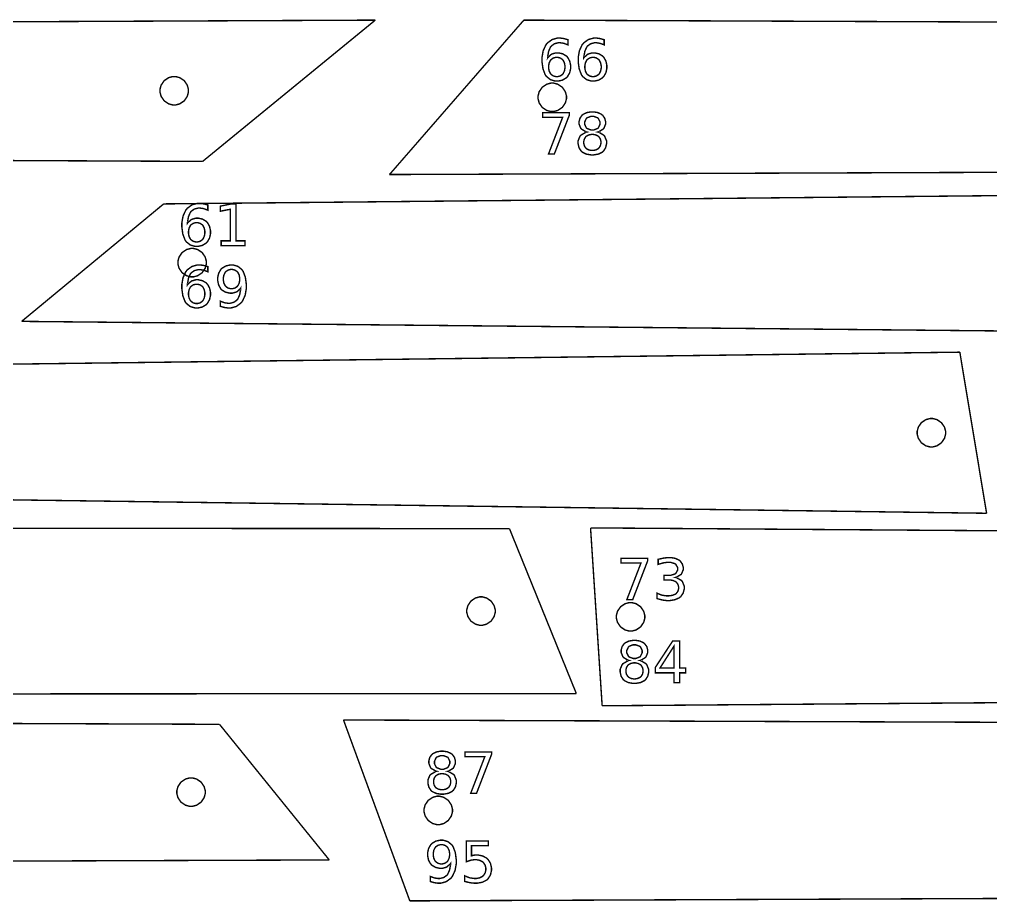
# Model space of a CAD drawing. Extents: x 0 to 51.8, y 1.6 to 26.8.
# Drawn here: x 25.17 to 32.28, y 20.3 to 26.77 of the extents above; entities that cross this region are included whole.
import ezdxf

# ---------------------------------------------------------------- set-up
doc = ezdxf.new("R2010")
doc.units = 0
doc.layers.get('0').update_dxf_attribs({"linetype": 'CONTINUOUS'})

msp = doc.modelspace()

# ---------------------------------------------------------------- linework, layer by layer
at = {"color": 0, "const_width": 0.010417}
for points in [[(15.5776, 26.7093), (27.7728, 26.7639)], [(27.7728, 26.7639), (26.5079, 25.7286)], [(28.8611, 26.7639), (27.8769, 25.6324)], [(28.8611, 26.7639), (40.2567, 26.7182)], [(14.5862, 25.7832), (26.5079, 25.7286)], [(27.8769, 25.6324), (40.5018, 25.6781)], [(26.2226, 25.4172), (37.4103, 25.5282)], [(26.2226, 25.4172), (25.1821, 24.5563)], [(25.1821, 24.5563), (36.5574, 24.4451)], [(22.0361, 24.2042), (32.0554, 24.3306)], [(32.0554, 24.3306), (32.2515, 23.1501)], [(23.0701, 23.2765), (32.2515, 23.1501)], [(19.8408, 23.0429), (28.7557, 23.0376)], [(28.7557, 23.0376), (29.2457, 21.8289)], [(29.3499, 23.0429), (38.7387, 22.9769)], [(29.3499, 23.0429), (29.4349, 21.7394)], [(20.4463, 21.8236), (29.2457, 21.8289)], [(29.4349, 21.7394), (37.8886, 21.8053)], [(18.4169, 21.6353), (26.6314, 21.6036)], [(27.5399, 21.6353), (36.4646, 21.604)], [(27.5399, 21.6353), (28.0258, 20.3097)], [(26.6314, 21.6036), (27.4357, 20.6096)], [(18.6722, 20.5779), (27.4357, 20.6096)], [(28.0258, 20.3097), (35.7279, 20.341)]]:
    msp.add_lwpolyline(points, dxfattribs=at)
at = {"color": 1, "const_width": 0.010417}
for points in [[(29.1844, 26.6203), (29.1844, 26.5826), (29.1818, 26.5839), (29.1556, 26.5933), (29.1529, 26.594), (29.1503, 26.5946), (29.129, 26.5979), (29.1219, 26.5979), (29.1129, 26.5979), (29.0858, 26.591), (29.0632, 26.5749), (29.0596, 26.5703), (29.0561, 26.5657), (29.0429, 26.536), (29.0358, 26.4967), (29.0353, 26.4874), (29.0372, 26.4903), (29.0622, 26.5128), (29.0653, 26.5143), (29.0683, 26.516), (29.096, 26.5239), (29.1051, 26.5239), (29.1154, 26.5239), (29.1461, 26.5169), (29.1731, 26.5007), (29.1775, 26.4961), (29.1819, 26.4915), (29.1975, 26.4633), (29.2042, 26.4313), (29.2042, 26.4206), (29.2042, 26.41), (29.1972, 26.3783), (29.181, 26.3501), (29.1764, 26.3456), (29.1718, 26.3408), (29.1442, 26.3243), (29.1131, 26.3172), (29.1028, 26.3172), (29.0911, 26.3172), (29.0563, 26.3274), (29.0268, 26.351), (29.0221, 26.3576), (29.0174, 26.3643), (29.0013, 26.4071), (28.9943, 26.4578), (28.9943, 26.4746), (28.9943, 26.4908), (29.0028, 26.5393), (29.0226, 26.5824), (29.0283, 26.5894), (29.034, 26.5965), (29.0685, 26.6217), (29.1072, 26.6324), (29.1201, 26.6324), (29.1279, 26.6324), (29.1487, 26.6299), (29.1514, 26.6293), (29.154, 26.6289), (29.1815, 26.6212), (29.1844, 26.6203)], [(29.4497, 26.6203), (29.4497, 26.5826), (29.4471, 26.5839), (29.4208, 26.5933), (29.4182, 26.594), (29.4157, 26.5946), (29.3943, 26.5979), (29.3872, 26.5979), (29.3782, 26.5979), (29.3513, 26.591), (29.3285, 26.5749), (29.3249, 26.5703), (29.3214, 26.5657), (29.3082, 26.536), (29.3011, 26.4967), (29.3006, 26.4874), (29.3026, 26.4903), (29.3275, 26.5128), (29.3306, 26.5143), (29.3336, 26.516), (29.3613, 26.5239), (29.3706, 26.5239), (29.3807, 26.5239), (29.4114, 26.5169), (29.4383, 26.5007), (29.4428, 26.4961), (29.4472, 26.4915), (29.4628, 26.4633), (29.4694, 26.4313), (29.4694, 26.4206), (29.4694, 26.41), (29.4625, 26.3783), (29.4462, 26.3501), (29.4417, 26.3456), (29.4371, 26.3408), (29.4094, 26.3243), (29.3785, 26.3172), (29.3681, 26.3172), (29.3564, 26.3172), (29.3215, 26.3274), (29.2921, 26.351), (29.2874, 26.3576), (29.2828, 26.3643), (29.2665, 26.4071), (29.2596, 26.4578), (29.2596, 26.4746), (29.2596, 26.4908), (29.2681, 26.5393), (29.2879, 26.5824), (29.2936, 26.5894), (29.2993, 26.5965), (29.3338, 26.6217), (29.3725, 26.6324), (29.3854, 26.6324), (29.3933, 26.6324), (29.4142, 26.6299), (29.4167, 26.6293), (29.4193, 26.6289), (29.4468, 26.6212), (29.4497, 26.6203)], [(29.1028, 26.4914), (29.0965, 26.4914), (29.0779, 26.4867), (29.0615, 26.4756), (29.0587, 26.4725), (29.0561, 26.4693), (29.0467, 26.45), (29.0426, 26.4279), (29.0426, 26.4206), (29.0426, 26.4132), (29.0467, 26.3913), (29.0561, 26.3719), (29.0587, 26.3688), (29.0615, 26.3656), (29.0779, 26.3546), (29.0965, 26.3499), (29.1028, 26.3499), (29.1089, 26.3499), (29.1275, 26.3546), (29.1438, 26.3656), (29.1464, 26.3688), (29.1492, 26.3719), (29.1586, 26.3913), (29.1626, 26.4132), (29.1626, 26.4206), (29.1626, 26.4279), (29.1586, 26.45), (29.1492, 26.4693), (29.1464, 26.4725), (29.1438, 26.4756), (29.1275, 26.4867), (29.1089, 26.4914), (29.1028, 26.4914)], [(29.3681, 26.4914), (29.3618, 26.4914), (29.3432, 26.4867), (29.3268, 26.4756), (29.324, 26.4725), (29.3214, 26.4693), (29.3119, 26.45), (29.3081, 26.4279), (29.3081, 26.4206), (29.3081, 26.4132), (29.3119, 26.3913), (29.3214, 26.3719), (29.324, 26.3688), (29.3268, 26.3656), (29.3432, 26.3546), (29.3618, 26.3499), (29.3681, 26.3499), (29.3743, 26.3499), (29.3928, 26.3546), (29.409, 26.3656), (29.4117, 26.3688), (29.4144, 26.3719), (29.4239, 26.3913), (29.4281, 26.4132), (29.4281, 26.4206), (29.4281, 26.4279), (29.4239, 26.45), (29.4144, 26.4693), (29.4117, 26.4725), (29.409, 26.4756), (29.3928, 26.4867), (29.3743, 26.4914), (29.3681, 26.4914)], [(28.9994, 26.0861), (29.1949, 26.0861), (29.1949, 26.0685), (29.0843, 25.7822), (29.0417, 25.7822), (29.1453, 26.0514), (28.9994, 26.0514), (28.9994, 26.0861)], [(29.3219, 25.9439), (29.3175, 25.945), (29.2831, 25.9656), (29.2807, 25.9685), (29.2782, 25.9715), (29.2658, 26.0025), (29.2658, 26.0128), (29.2658, 26.021), (29.2724, 26.0454), (29.2874, 26.0668), (29.2917, 26.0703), (29.2961, 26.0739), (29.3225, 26.0862), (29.3528, 26.0915), (29.3629, 26.0915), (29.3731, 26.0915), (29.4033, 26.0862), (29.4297, 26.0739), (29.434, 26.0703), (29.4385, 26.0668), (29.4536, 26.0454), (29.4601, 26.021), (29.4601, 26.0128), (29.4601, 26.0017), (29.4478, 25.9715), (29.4454, 25.9685), (29.4429, 25.9656), (29.4087, 25.945), (29.4043, 25.9439), (29.4093, 25.9428), (29.4478, 25.9201), (29.4506, 25.9168), (29.4533, 25.9135), (29.4671, 25.8792), (29.4671, 25.8678), (29.4671, 25.8581), (29.4603, 25.8286), (29.4446, 25.8039), (29.4401, 25.7999), (29.4357, 25.796), (29.4074, 25.7822), (29.374, 25.7764), (29.3629, 25.7764), (29.3518, 25.7764), (29.3185, 25.7822), (29.2901, 25.796), (29.2857, 25.7999), (29.2811, 25.8039), (29.2654, 25.8286), (29.2587, 25.8581), (29.2587, 25.8678), (29.2587, 25.88), (29.2726, 25.9135), (29.2754, 25.9168), (29.2782, 25.9201), (29.3169, 25.9428), (29.3219, 25.9439)], [(29.3069, 26.0089), (29.3069, 25.9997), (29.3192, 25.9744), (29.3217, 25.9722), (29.3242, 25.97), (29.3532, 25.9589), (29.3629, 25.9589), (29.3733, 25.9589), (29.4018, 25.97), (29.4043, 25.9722), (29.4068, 25.9744), (29.4193, 26.0003), (29.4193, 26.0089), (29.4193, 26.0181), (29.4068, 26.0436), (29.4043, 26.0457), (29.4018, 26.0479), (29.3726, 26.059), (29.3629, 26.059), (29.3526, 26.059), (29.3242, 26.0479), (29.3217, 26.0457), (29.3192, 26.0436), (29.3069, 26.0175), (29.3069, 26.0089)], [(29.3629, 25.9265), (29.3564, 25.9265), (29.3367, 25.9226), (29.3197, 25.9135), (29.3169, 25.9107), (29.314, 25.9082), (29.3043, 25.8922), (29.3001, 25.8739), (29.3001, 25.8678), (29.3001, 25.8617), (29.3043, 25.8432), (29.314, 25.8272), (29.3169, 25.8246), (29.3197, 25.8219), (29.3367, 25.8129), (29.3564, 25.809), (29.3629, 25.809), (29.3694, 25.809), (29.3892, 25.8129), (29.4063, 25.8219), (29.4092, 25.8246), (29.4119, 25.8272), (29.4218, 25.8433), (29.4261, 25.8617), (29.4261, 25.8678), (29.4261, 25.8739), (29.4218, 25.8922), (29.4119, 25.9082), (29.4092, 25.9107), (29.4063, 25.9135), (29.3892, 25.9226), (29.3694, 25.9265), (29.3629, 25.9265)], [(26.546, 25.4088), (26.546, 25.3712), (26.5433, 25.3725), (26.5171, 25.3819), (26.5144, 25.3825), (26.5119, 25.3832), (26.4906, 25.3864), (26.4835, 25.3864), (26.4744, 25.3864), (26.4474, 25.3796), (26.4247, 25.3635), (26.4211, 25.3589), (26.4176, 25.3543), (26.4044, 25.3244), (26.3974, 25.2853), (26.3968, 25.276), (26.3987, 25.2789), (26.4238, 25.3014), (26.4268, 25.3029), (26.4299, 25.3046), (26.4575, 25.3125), (26.4668, 25.3125), (26.4769, 25.3125), (26.5076, 25.3056), (26.5346, 25.2893), (26.539, 25.2847), (26.5435, 25.28), (26.559, 25.2519), (26.5657, 25.2199), (26.5657, 25.2092), (26.5657, 25.1986), (26.5587, 25.1669), (26.5425, 25.1388), (26.5379, 25.134), (26.5333, 25.1294), (26.5057, 25.1129), (26.4747, 25.1058), (26.4643, 25.1058), (26.4526, 25.1058), (26.4178, 25.116), (26.3883, 25.1394), (26.3836, 25.1463), (26.379, 25.1529), (26.3628, 25.1957), (26.3558, 25.2462), (26.3558, 25.2632), (26.3558, 25.2794), (26.3643, 25.3279), (26.3842, 25.3708), (26.3899, 25.3779), (26.3956, 25.3851), (26.43, 25.4103), (26.4688, 25.421), (26.4817, 25.421), (26.4896, 25.421), (26.5104, 25.4185), (26.5129, 25.4179), (26.5156, 25.4174), (26.5431, 25.4099), (26.546, 25.4088)], [(26.6437, 25.1463), (26.711, 25.1463), (26.711, 25.3779), (26.6379, 25.3635), (26.6379, 25.4008), (26.7106, 25.4156), (26.7515, 25.4156), (26.7515, 25.1463), (26.8186, 25.1463), (26.8186, 25.1117), (26.6437, 25.1117), (26.6437, 25.1463)], [(26.4643, 25.2799), (26.4581, 25.2799), (26.4394, 25.2751), (26.4231, 25.2642), (26.4203, 25.261), (26.4176, 25.2579), (26.4082, 25.2386), (26.4043, 25.2165), (26.4043, 25.2092), (26.4043, 25.2018), (26.4082, 25.1799), (26.4176, 25.1604), (26.4203, 25.1572), (26.4231, 25.1542), (26.4394, 25.1431), (26.4581, 25.1383), (26.4643, 25.1383), (26.4706, 25.1383), (26.489, 25.1431), (26.5053, 25.1542), (26.5079, 25.1572), (26.5107, 25.1604), (26.5201, 25.1799), (26.5243, 25.2018), (26.5243, 25.2092), (26.5243, 25.2165), (26.5201, 25.2386), (26.5107, 25.2579), (26.5079, 25.261), (26.5053, 25.2642), (26.489, 25.2751), (26.4706, 25.2799), (26.4643, 25.2799)], [(26.546, 24.9575), (26.546, 24.92), (26.5433, 24.9212), (26.5171, 24.9306), (26.5144, 24.9313), (26.5119, 24.9319), (26.4906, 24.9351), (26.4835, 24.9351), (26.4744, 24.9351), (26.4474, 24.9283), (26.4247, 24.9122), (26.4211, 24.9076), (26.4176, 24.9031), (26.4044, 24.8732), (26.3974, 24.834), (26.3968, 24.8247), (26.3987, 24.8276), (26.4238, 24.8501), (26.4268, 24.8517), (26.4299, 24.8532), (26.4575, 24.8611), (26.4668, 24.8611), (26.4769, 24.8611), (26.5076, 24.8542), (26.5346, 24.8381), (26.539, 24.8333), (26.5435, 24.8288), (26.559, 24.8006), (26.5657, 24.7686), (26.5657, 24.7579), (26.5657, 24.7474), (26.5587, 24.7157), (26.5425, 24.6875), (26.5379, 24.6828), (26.5333, 24.6781), (26.5057, 24.6617), (26.4747, 24.6546), (26.4643, 24.6546), (26.4526, 24.6546), (26.4178, 24.6647), (26.3883, 24.6882), (26.3836, 24.695), (26.379, 24.7017), (26.3628, 24.7443), (26.3558, 24.795), (26.3558, 24.8119), (26.3558, 24.8282), (26.3643, 24.8767), (26.3842, 24.9196), (26.3899, 24.9267), (26.3956, 24.9339), (26.43, 24.9589), (26.4688, 24.9697), (26.4817, 24.9697), (26.4896, 24.9697), (26.5104, 24.9672), (26.5129, 24.9667), (26.5156, 24.9661), (26.5431, 24.9586), (26.546, 24.9575)], [(26.6379, 24.6667), (26.6379, 24.7043), (26.6404, 24.7031), (26.6664, 24.6936), (26.6692, 24.6929), (26.6717, 24.6924), (26.6932, 24.689), (26.7004, 24.689), (26.7093, 24.689), (26.7361, 24.696), (26.7589, 24.7118), (26.7624, 24.7164), (26.766, 24.721), (26.7793, 24.7508), (26.7864, 24.7903), (26.7869, 24.7996), (26.785, 24.7967), (26.76, 24.7743), (26.7569, 24.7726), (26.754, 24.7711), (26.7263, 24.7633), (26.7171, 24.7633), (26.7068, 24.7633), (26.6762, 24.7701), (26.6493, 24.7862), (26.6449, 24.7908), (26.6404, 24.7954), (26.6249, 24.8235), (26.6183, 24.8557), (26.6183, 24.8664), (26.6183, 24.8769), (26.6251, 24.9085), (26.6413, 24.9365), (26.6458, 24.9413), (26.6506, 24.946), (26.6782, 24.9625), (26.7093, 24.9697), (26.7197, 24.9697), (26.7313, 24.9697), (26.7661, 24.9596), (26.7956, 24.936), (26.8001, 24.9293), (26.8049, 24.9226), (26.821, 24.8797), (26.8279, 24.8289), (26.8279, 24.8119), (26.8279, 24.7958), (26.8194, 24.7475), (26.7996, 24.7044), (26.7939, 24.6974), (26.7882, 24.6903), (26.7539, 24.6653), (26.715, 24.6546), (26.7021, 24.6546), (26.6943, 24.6546), (26.6735, 24.6571), (26.6708, 24.6576), (26.6682, 24.6582), (26.6407, 24.6657), (26.6379, 24.6667)], [(26.7197, 24.7957), (26.7258, 24.7957), (26.7443, 24.8004), (26.7606, 24.8114), (26.7633, 24.8144), (26.766, 24.8176), (26.7756, 24.8369), (26.7796, 24.859), (26.7796, 24.8664), (26.7796, 24.8738), (26.7756, 24.8957), (26.766, 24.9149), (26.7633, 24.9181), (26.7606, 24.9212), (26.7443, 24.9324), (26.7258, 24.9371), (26.7197, 24.9371), (26.7135, 24.9371), (26.6947, 24.9324), (26.6783, 24.9212), (26.6756, 24.9181), (26.6729, 24.9149), (26.6635, 24.8957), (26.6596, 24.8738), (26.6596, 24.8664), (26.6596, 24.859), (26.6635, 24.8369), (26.6729, 24.8176), (26.6756, 24.8144), (26.6783, 24.8114), (26.6947, 24.8004), (26.7135, 24.7957), (26.7197, 24.7957)], [(26.4643, 24.8286), (26.4581, 24.8286), (26.4394, 24.8239), (26.4231, 24.8129), (26.4203, 24.8097), (26.4176, 24.8065), (26.4082, 24.7874), (26.4043, 24.7653), (26.4043, 24.7579), (26.4043, 24.7506), (26.4082, 24.7285), (26.4176, 24.7092), (26.4203, 24.706), (26.4231, 24.7029), (26.4394, 24.6918), (26.4581, 24.6871), (26.4643, 24.6871), (26.4706, 24.6871), (26.489, 24.6918), (26.5053, 24.7029), (26.5079, 24.706), (26.5107, 24.7092), (26.5201, 24.7285), (26.5243, 24.7506), (26.5243, 24.7579), (26.5243, 24.7653), (26.5201, 24.7874), (26.5107, 24.8065), (26.5079, 24.8097), (26.5053, 24.8129), (26.489, 24.8239), (26.4706, 24.8286), (26.4643, 24.8286)], [(29.5733, 22.82), (29.7686, 22.82), (29.7686, 22.8024), (29.6582, 22.5161), (29.6154, 22.5161), (29.7192, 22.7853), (29.5733, 22.7853), (29.5733, 22.82)], [(29.9735, 22.68), (29.9783, 22.679), (30.0167, 22.6571), (30.0194, 22.6537), (30.0222, 22.6504), (30.0361, 22.616), (30.0361, 22.6044), (30.0361, 22.5946), (30.0283, 22.5646), (30.0103, 22.5389), (30.0051, 22.5349), (30, 22.5307), (29.9676, 22.5164), (29.9299, 22.5103), (29.9172, 22.5103), (29.9074, 22.5103), (29.8812, 22.5136), (29.8779, 22.5142), (29.8746, 22.5149), (29.8396, 22.524), (29.8361, 22.5253), (29.8361, 22.565), (29.8389, 22.5633), (29.8701, 22.5507), (29.8736, 22.5499), (29.8769, 22.549), (29.9063, 22.5449), (29.9161, 22.5449), (29.9246, 22.5449), (29.9501, 22.5486), (29.9715, 22.5575), (29.975, 22.56), (29.9783, 22.5626), (29.9901, 22.5789), (29.9951, 22.5981), (29.9951, 22.6044), (29.9951, 22.6106), (29.9904, 22.6285), (29.9794, 22.6439), (29.9763, 22.6464), (29.9731, 22.6489), (29.9537, 22.6578), (29.9314, 22.6615), (29.9239, 22.6615), (29.8886, 22.6615), (29.8886, 22.6954), (29.9257, 22.6954), (29.9372, 22.6954), (29.9692, 22.7056), (29.9719, 22.7076), (29.9746, 22.7096), (29.9882, 22.7343), (29.9882, 22.7425), (29.9882, 22.7515), (29.9742, 22.7763), (29.9715, 22.7783), (29.9688, 22.7804), (29.9351, 22.791), (29.9239, 22.791), (29.9149, 22.791), (29.8908, 22.7879), (29.8876, 22.7872), (29.8844, 22.7867), (29.849, 22.7771), (29.8451, 22.7757), (29.8451, 22.8124), (29.849, 22.8135), (29.8856, 22.8217), (29.889, 22.8222), (29.8924, 22.8226), (29.9187, 22.8254), (29.9276, 22.8254), (29.9381, 22.8254), (29.9694, 22.8201), (29.9971, 22.8078), (30.0017, 22.8042), (30.0062, 22.8006), (30.0221, 22.7792), (30.029, 22.7547), (30.029, 22.7467), (30.029, 22.736), (30.0168, 22.7071), (30.0144, 22.7042), (30.0121, 22.7013), (29.9779, 22.6811), (29.9735, 22.68)], [(29.6304, 22.0713), (29.626, 22.0722), (29.5917, 22.0928), (29.5892, 22.0957), (29.5867, 22.0987), (29.5744, 22.1297), (29.5744, 22.14), (29.5744, 22.1482), (29.5808, 22.1726), (29.596, 22.194), (29.6003, 22.1975), (29.6046, 22.2011), (29.631, 22.2135), (29.6613, 22.2188), (29.6714, 22.2188), (29.6815, 22.2188), (29.7118, 22.2135), (29.7383, 22.2011), (29.7426, 22.1975), (29.7469, 22.194), (29.7622, 22.1726), (29.7686, 22.1482), (29.7686, 22.14), (29.7686, 22.1289), (29.7564, 22.0987), (29.7539, 22.0957), (29.7514, 22.0928), (29.7172, 22.0722), (29.7129, 22.0713), (29.7178, 22.07), (29.7564, 22.0474), (29.7592, 22.044), (29.7618, 22.0407), (29.7756, 22.0064), (29.7756, 21.995), (29.7756, 21.9853), (29.7689, 21.9558), (29.7532, 21.9311), (29.7487, 21.9271), (29.7442, 21.9232), (29.7158, 21.9094), (29.6825, 21.9036), (29.6714, 21.9036), (29.6603, 21.9036), (29.6269, 21.9094), (29.5988, 21.9232), (29.5942, 21.9271), (29.5897, 21.9311), (29.5739, 21.9558), (29.5672, 21.9853), (29.5672, 21.995), (29.5672, 22.0072), (29.5811, 22.0407), (29.584, 22.044), (29.5868, 22.0474), (29.6254, 22.07), (29.6304, 22.0713)], [(29.9511, 22.2133), (30.0028, 22.2133), (30.0028, 22.0154), (30.0461, 22.0154), (30.0461, 21.9811), (30.0028, 21.9811), (30.0028, 21.9094), (29.9619, 21.9094), (29.9619, 21.9811), (29.8247, 21.9811), (29.8247, 22.0208), (29.9511, 22.2133)], [(29.6154, 22.1361), (29.6154, 22.1269), (29.6278, 22.1017), (29.6303, 22.0994), (29.6326, 22.0972), (29.6617, 22.0861), (29.6714, 22.0861), (29.6818, 22.0861), (29.7104, 22.0972), (29.7129, 22.0994), (29.7154, 22.1017), (29.7279, 22.1275), (29.7279, 22.1361), (29.7279, 22.1453), (29.7154, 22.1708), (29.7129, 22.1729), (29.7104, 22.1751), (29.6811, 22.1863), (29.6714, 22.1863), (29.6611, 22.1863), (29.6326, 22.1751), (29.6303, 22.1729), (29.6278, 22.1708), (29.6154, 22.1447), (29.6154, 22.1361)], [(29.9619, 22.1775), (29.8582, 22.0154), (29.9619, 22.0154), (29.9619, 22.1775)], [(29.6714, 22.0539), (29.6649, 22.0539), (29.6453, 22.0499), (29.6282, 22.0407), (29.6254, 22.0379), (29.6226, 22.0354), (29.6129, 22.0194), (29.6088, 22.0011), (29.6088, 21.995), (29.6088, 21.9889), (29.6129, 21.9704), (29.6226, 21.9544), (29.6254, 21.9518), (29.6282, 21.9492), (29.6453, 21.9401), (29.6649, 21.9363), (29.6714, 21.9363), (29.6779, 21.9363), (29.6976, 21.9401), (29.7149, 21.9492), (29.7176, 21.9518), (29.7206, 21.9544), (29.7304, 21.9706), (29.7346, 21.9889), (29.7346, 21.995), (29.7346, 22.0011), (29.7304, 22.0194), (29.7206, 22.0354), (29.7176, 22.0379), (29.7149, 22.0407), (29.6976, 22.0499), (29.6781, 22.0539), (29.6714, 22.0539)], [(28.2214, 21.2592), (28.2169, 21.2603), (28.1825, 21.2807), (28.1801, 21.2838), (28.1776, 21.2867), (28.1654, 21.3176), (28.1654, 21.3279), (28.1654, 21.3361), (28.1718, 21.3606), (28.1868, 21.3819), (28.1913, 21.3854), (28.1956, 21.389), (28.2219, 21.4014), (28.2522, 21.4068), (28.2624, 21.4068), (28.2725, 21.4068), (28.3028, 21.4014), (28.3292, 21.389), (28.3336, 21.3854), (28.3379, 21.3819), (28.3531, 21.3606), (28.3596, 21.3361), (28.3596, 21.3279), (28.3596, 21.3169), (28.3472, 21.2867), (28.3449, 21.2838), (28.3424, 21.2807), (28.3082, 21.2603), (28.3039, 21.2592), (28.3087, 21.2581), (28.3472, 21.2354), (28.35, 21.2321), (28.3528, 21.2287), (28.3665, 21.1944), (28.3665, 21.1831), (28.3665, 21.1732), (28.3597, 21.1439), (28.344, 21.119), (28.3396, 21.1151), (28.3351, 21.1111), (28.3068, 21.0975), (28.2735, 21.0917), (28.2624, 21.0917), (28.2512, 21.0917), (28.2179, 21.0975), (28.1896, 21.1111), (28.1851, 21.1151), (28.1806, 21.119), (28.1649, 21.1439), (28.1582, 21.1732), (28.1582, 21.1831), (28.1582, 21.1953), (28.1721, 21.2287), (28.1749, 21.2321), (28.1776, 21.2354), (28.2164, 21.2581), (28.2214, 21.2592)], [(28.2064, 21.324), (28.2064, 21.3149), (28.2186, 21.2896), (28.2211, 21.2874), (28.2236, 21.2853), (28.2526, 21.2742), (28.2624, 21.2742), (28.2728, 21.2742), (28.3014, 21.2853), (28.3039, 21.2874), (28.3063, 21.2896), (28.3187, 21.3154), (28.3187, 21.324), (28.3187, 21.3333), (28.3063, 21.3587), (28.3039, 21.361), (28.3014, 21.3632), (28.2721, 21.3742), (28.2624, 21.3742), (28.2521, 21.3742), (28.2236, 21.3632), (28.2211, 21.361), (28.2186, 21.3587), (28.2064, 21.3328), (28.2064, 21.324)], [(28.4296, 21.4013), (28.6249, 21.4013), (28.6249, 21.3838), (28.5144, 21.0975), (28.4717, 21.0975), (28.5754, 21.3665), (28.4296, 21.3665), (28.4296, 21.4013)], [(28.2624, 21.2418), (28.2558, 21.2418), (28.2361, 21.2379), (28.2192, 21.2286), (28.2164, 21.226), (28.2136, 21.2233), (28.2038, 21.2074), (28.1997, 21.1892), (28.1997, 21.1831), (28.1997, 21.1768), (28.2038, 21.1585), (28.2136, 21.1424), (28.2164, 21.1399), (28.2192, 21.1372), (28.2361, 21.1281), (28.2558, 21.1242), (28.2624, 21.1242), (28.2689, 21.1242), (28.2886, 21.1281), (28.3058, 21.1372), (28.3086, 21.1399), (28.3114, 21.1425), (28.3213, 21.1585), (28.3256, 21.1769), (28.3256, 21.1831), (28.3256, 21.1892), (28.3213, 21.2074), (28.3114, 21.2233), (28.3086, 21.226), (28.3058, 21.2286), (28.2886, 21.2379), (28.2689, 21.2418), (28.2624, 21.2418)], [(28.1758, 20.4515), (28.1758, 20.489), (28.1783, 20.4879), (28.2043, 20.4785), (28.2071, 20.4778), (28.2096, 20.4771), (28.2311, 20.4739), (28.2383, 20.4739), (28.2472, 20.4739), (28.274, 20.4807), (28.2968, 20.4967), (28.3004, 20.5012), (28.3039, 20.5057), (28.3172, 20.5357), (28.3243, 20.575), (28.3249, 20.5843), (28.3229, 20.5814), (28.2979, 20.559), (28.2949, 20.5574), (28.2919, 20.5558), (28.2642, 20.5481), (28.255, 20.5481), (28.2447, 20.5481), (28.2142, 20.555), (28.1872, 20.5711), (28.1828, 20.5757), (28.1783, 20.5803), (28.1628, 20.6083), (28.1563, 20.6404), (28.1563, 20.6511), (28.1563, 20.6617), (28.1631, 20.6932), (28.1792, 20.7214), (28.1837, 20.726), (28.1885, 20.7308), (28.2161, 20.7474), (28.2472, 20.7544), (28.2576, 20.7544), (28.2692, 20.7544), (28.304, 20.7443), (28.3335, 20.7208), (28.3381, 20.714), (28.3428, 20.7074), (28.3589, 20.6646), (28.3658, 20.6136), (28.3658, 20.5967), (28.3658, 20.5806), (28.3574, 20.5322), (28.3375, 20.4893), (28.3318, 20.4821), (28.3261, 20.475), (28.2918, 20.45), (28.2529, 20.4393), (28.24, 20.4393), (28.2322, 20.4393), (28.2114, 20.4419), (28.2088, 20.4424), (28.2061, 20.4429), (28.1786, 20.4506), (28.1758, 20.4515)], [(28.2576, 20.5804), (28.2638, 20.5804), (28.2822, 20.5851), (28.2985, 20.5961), (28.3012, 20.5993), (28.3039, 20.6025), (28.3135, 20.6217), (28.3175, 20.6439), (28.3175, 20.6511), (28.3175, 20.6585), (28.3135, 20.6804), (28.3039, 20.6997), (28.3012, 20.7028), (28.2985, 20.706), (28.2822, 20.7171), (28.2638, 20.7219), (28.2576, 20.7219), (28.2514, 20.7219), (28.2326, 20.7171), (28.2162, 20.706), (28.2136, 20.7028), (28.2108, 20.6997), (28.2014, 20.6804), (28.1975, 20.6585), (28.1975, 20.6511), (28.1975, 20.6439), (28.2014, 20.6217), (28.2108, 20.6025), (28.2136, 20.5993), (28.2162, 20.5961), (28.2326, 20.5851), (28.2514, 20.5804), (28.2576, 20.5804)], [(28.4403, 20.749), (28.6017, 20.749), (28.6017, 20.7143), (28.4779, 20.7143), (28.4779, 20.6399), (28.4794, 20.6404), (28.4943, 20.6442), (28.4958, 20.6444), (28.4972, 20.6447), (28.5096, 20.646), (28.5138, 20.646), (28.5251, 20.646), (28.5593, 20.6389), (28.5893, 20.6226), (28.5943, 20.6179), (28.5992, 20.6133), (28.6165, 20.5853), (28.624, 20.5533), (28.624, 20.5426), (28.624, 20.5318), (28.6164, 20.499), (28.5985, 20.471), (28.5935, 20.4665), (28.5883, 20.4619), (28.5567, 20.4461), (28.5197, 20.4393), (28.5075, 20.4393), (28.4978, 20.4393), (28.4717, 20.4421), (28.4685, 20.4426), (28.4651, 20.4432), (28.431, 20.4513), (28.4274, 20.4524), (28.4274, 20.4936), (28.4304, 20.4919), (28.4621, 20.4794), (28.4654, 20.4786), (28.4686, 20.4779), (28.4971, 20.4739), (28.5067, 20.4739), (28.5144, 20.4739), (28.5381, 20.4785), (28.5587, 20.4893), (28.5622, 20.4924), (28.5656, 20.4954), (28.5776, 20.5142), (28.5828, 20.5356), (28.5828, 20.5426), (28.5828, 20.5497), (28.5776, 20.571), (28.5656, 20.5897), (28.5622, 20.5928), (28.5587, 20.596), (28.5381, 20.6068), (28.5144, 20.6114), (28.5067, 20.6114), (28.4983, 20.6114), (28.4764, 20.6083), (28.4736, 20.6078), (28.471, 20.6071), (28.4431, 20.5978), (28.4403, 20.5965), (28.4403, 20.749)]]:
    msp.add_lwpolyline(points, close=True, dxfattribs=at)
at = {"color": 0, "const_width": 0.010417}
for points in [[(26.4037, 26.2462), (26.4037, 26.2363), (26.3956, 26.2058), (26.3733, 26.1726), (26.3401, 26.1503), (26.3097, 26.1421), (26.2996, 26.1421), (26.2894, 26.1421), (26.259, 26.1503), (26.226, 26.1726), (26.2036, 26.2058), (26.1954, 26.2363), (26.1954, 26.2462), (26.1954, 26.2564), (26.2036, 26.2869), (26.226, 26.32), (26.259, 26.3424), (26.2894, 26.3504), (26.2996, 26.3504), (26.3097, 26.3504), (26.3401, 26.3424), (26.3733, 26.32), (26.3956, 26.2869), (26.4037, 26.2564), (26.4037, 26.2462)], [(29.1736, 26.1982), (29.1736, 26.1881), (29.1654, 26.1576), (29.1431, 26.1244), (29.1099, 26.1022), (29.0794, 26.094), (29.0694, 26.094), (29.0593, 26.094), (29.0288, 26.1022), (28.9957, 26.1244), (28.9733, 26.1576), (28.9653, 26.1881), (28.9653, 26.1982), (28.9653, 26.2083), (28.9733, 26.2387), (28.9957, 26.2718), (29.0288, 26.2942), (29.0593, 26.3024), (29.0694, 26.3024), (29.0794, 26.3024), (29.1099, 26.2942), (29.1431, 26.2718), (29.1654, 26.2387), (29.1736, 26.2083), (29.1736, 26.1982)], [(26.5351, 24.9867), (26.5351, 24.9767), (26.5269, 24.9463), (26.5046, 24.9131), (26.4715, 24.8907), (26.441, 24.8825), (26.431, 24.8825), (26.4208, 24.8825), (26.3904, 24.8907), (26.3572, 24.9131), (26.3349, 24.9463), (26.3268, 24.9767), (26.3268, 24.9867), (26.3268, 24.9968), (26.3349, 25.0272), (26.3572, 25.0604), (26.3904, 25.0828), (26.4208, 25.0908), (26.431, 25.0908), (26.441, 25.0908), (26.4715, 25.0828), (26.5046, 25.0604), (26.5269, 25.0272), (26.5351, 24.9968), (26.5351, 24.9867)], [(31.9513, 23.7403), (31.9513, 23.7303), (31.9431, 23.6999), (31.9207, 23.6667), (31.8876, 23.6443), (31.8571, 23.6361), (31.8471, 23.6361), (31.8369, 23.6361), (31.8065, 23.6443), (31.7733, 23.6667), (31.751, 23.6999), (31.7429, 23.7303), (31.7429, 23.7403), (31.7429, 23.7506), (31.751, 23.781), (31.7733, 23.814), (31.8065, 23.8364), (31.8369, 23.8444), (31.8471, 23.8444), (31.8571, 23.8444), (31.8876, 23.8364), (31.9207, 23.814), (31.9431, 23.781), (31.9513, 23.7506), (31.9513, 23.7403)], [(28.6515, 22.4333), (28.6515, 22.4232), (28.6433, 22.3928), (28.621, 22.3596), (28.5878, 22.3374), (28.5574, 22.3292), (28.5474, 22.3292), (28.5372, 22.3292), (28.5067, 22.3374), (28.4736, 22.3596), (28.4513, 22.3928), (28.4432, 22.4232), (28.4432, 22.4333), (28.4432, 22.4435), (28.4513, 22.4739), (28.4736, 22.5069), (28.5067, 22.5293), (28.5372, 22.5375), (28.5474, 22.5375), (28.5574, 22.5375), (28.5878, 22.5293), (28.621, 22.5069), (28.6433, 22.4739), (28.6515, 22.4435), (28.6515, 22.4333)], [(29.7474, 22.3911), (29.7474, 22.3811), (29.7392, 22.3507), (29.7168, 22.3175), (29.6837, 22.2951), (29.6533, 22.2869), (29.6432, 22.2869), (29.6331, 22.2869), (29.6026, 22.2951), (29.5696, 22.3175), (29.5472, 22.3507), (29.539, 22.3811), (29.539, 22.3911), (29.539, 22.4013), (29.5472, 22.4318), (29.5696, 22.4649), (29.6026, 22.4872), (29.6331, 22.4953), (29.6432, 22.4953), (29.6533, 22.4953), (29.6837, 22.4872), (29.7168, 22.4649), (29.7392, 22.4318), (29.7474, 22.4013), (29.7474, 22.3911)], [(26.5272, 21.1067), (26.5272, 21.0965), (26.519, 21.0661), (26.4967, 21.0331), (26.4636, 21.0107), (26.4331, 21.0025), (26.4231, 21.0025), (26.4129, 21.0025), (26.3825, 21.0107), (26.3493, 21.0331), (26.3269, 21.0661), (26.3189, 21.0965), (26.3189, 21.1067), (26.3189, 21.1168), (26.3269, 21.1472), (26.3493, 21.1803), (26.3825, 21.2026), (26.4129, 21.2108), (26.4231, 21.2108), (26.4331, 21.2108), (26.4636, 21.2026), (26.4967, 21.1803), (26.519, 21.1472), (26.5272, 21.1168), (26.5272, 21.1067)], [(28.3383, 20.9725), (28.3383, 20.9624), (28.3301, 20.9319), (28.3078, 20.8989), (28.2747, 20.8765), (28.2443, 20.8683), (28.2342, 20.8683), (28.224, 20.8683), (28.1936, 20.8765), (28.1604, 20.8989), (28.1382, 20.9319), (28.13, 20.9624), (28.13, 20.9725), (28.13, 20.9826), (28.1382, 21.0131), (28.1604, 21.0461), (28.1936, 21.0685), (28.224, 21.0767), (28.2342, 21.0767), (28.2443, 21.0767), (28.2747, 21.0685), (28.3078, 21.0461), (28.3301, 21.0131), (28.3383, 20.9826), (28.3383, 20.9725)]]:
    msp.add_lwpolyline(points, close=True, dxfattribs=at)

doc.saveas('drawing.dxf')
